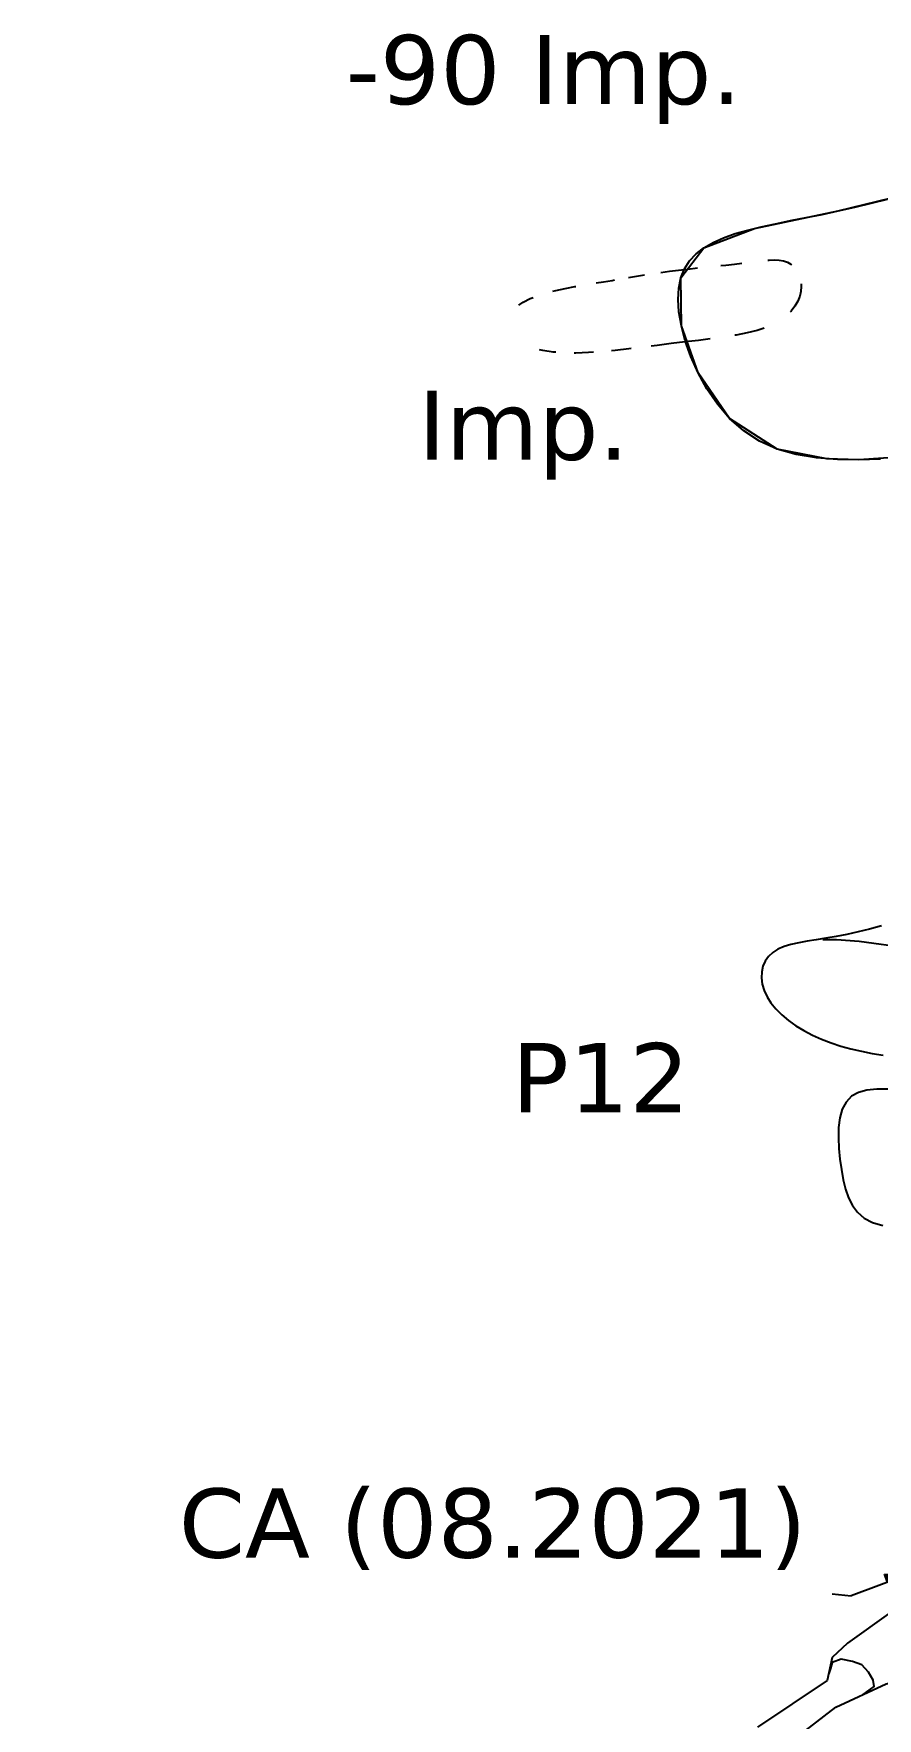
# Model space of a CAD drawing. Header units: metres. Extents: x -1178 to 134, y -250 to 398.
# Drawn here: x -193.75 to -181.56, y -155.95 to -131.6 of the extents above; entities that cross this region are included whole.
import ezdxf

# ---------------------------------------------------------------- set-up
doc = ezdxf.new("R2010")
doc.units = ezdxf.units.M
doc.header["$MEASUREMENT"] = 0
for name, color, linetype in [("Blocs - Courant d'air", 204, 'Continuous'), ('Topo Dessin - Galeries', 10, 'Continuous'), ('Topo Dessin - Légendes Grosses', 250, 'Continuous'), ('Topo Dessin - Puits', 248, 'Continuous')]:
    doc.layers.add(name, color=color, linetype=linetype)
doc.styles.add('PUITS', font='WINGDNG3.TTF')
doc.linetypes.add('PUITS_2', pattern='A,0.6,["p",PUITS,S=1,R=0,X=-0.4,Y=0],0.6', length=1.2)
doc.linetypes.add('PUITS_2-', pattern='A,0.6,["q",PUITS,S=1,R=0,X=-0.4,Y=-1],0.6', length=1.2)

# ---------------------------------------------------------------- blocks, each defined once
blk = doc.blocks.new('CA 001')
at = {"layer": "Blocs - Courant d'air"}
h = blk.add_hatch(color=256, dxfattribs=at)
h.dxf.hatch_style = 1
h.paths.add_polyline_path([(1, 0.5), (0, 0), (1, 0)])
for p, q in [((1, 0.5), (0, 0)), ((0, 0), (3.25, 0)), ((0, 0), (1, 0)), ((1, 0), (1, 0.5)), ((4.25, 0.5), (3.25, 0))]:
    blk.add_line(p, q, dxfattribs=at)

msp = doc.modelspace()

# ---------------------------------------------------------------- linework, layer by layer
at = {"layer": 'Topo Dessin - Galeries'}
for points in [[(-181.514, -137.749), (-181.826, -137.76), (-182.137, -137.755), (-182.441, -137.73), (-182.733, -137.681), (-183.008, -137.603), (-183.262, -137.49), (-183.491, -137.341), (-183.694, -137.16), (-183.871, -136.955), (-184.023, -136.733), (-184.151, -136.501), (-184.255, -136.267), (-184.335, -136.037), (-184.392, -135.82), (-184.427, -135.621), (-184.439, -135.44), (-184.429, -135.277), (-184.398, -135.13), (-184.346, -135), (-184.273, -134.884), (-184.179, -134.782), (-184.066, -134.693), (-183.933, -134.616), (-183.782, -134.549), (-183.614, -134.49), (-183.432, -134.438), (-183.237, -134.391), (-183.031, -134.346), (-182.814, -134.302), (-182.59, -134.258), (-182.359, -134.211), (-182.124, -134.161), (-181.886, -134.108), (-181.648, -134.051), (-181.411, -133.992)], [(-183.141, -134.873), (-183.121, -134.871), (-183.046, -134.869), (-182.978, -134.872), (-182.916, -134.883), (-182.86, -134.902), (-182.81, -134.931), (-182.799, -134.941)], [(-185.154, -135.124), (-185.039, -135.105), (-184.924, -135.085)], [(-184.689, -135.049), (-184.565, -135.032)], [(-184.565, -135.032), (-184.434, -135.016), (-184.298, -135.001), (-184.16, -134.986)], [(-183.823, -134.952), (-183.751, -134.944), (-183.624, -134.93), (-183.52, -134.918)], [(-186.248, -135.322), (-186.207, -135.311), (-186.07, -135.281), (-185.93, -135.254), (-185.919, -135.252)], [(-185.622, -135.203), (-185.518, -135.186), (-185.391, -135.165), (-185.359, -135.159)], [(-182.661, -135.216), (-182.658, -135.254), (-182.664, -135.324), (-182.681, -135.395), (-182.709, -135.467), (-182.75, -135.538), (-182.803, -135.608), (-182.817, -135.621)], [(-186.741, -135.522), (-186.676, -135.479), (-186.576, -135.429), (-186.534, -135.412)], [(-183.197, -135.855), (-183.295, -135.888), (-183.441, -135.925), (-183.6, -135.956), (-183.617, -135.959)], [(-183.974, -136.012), (-184.142, -136.032), (-184.337, -136.055), (-184.538, -136.079), (-184.741, -136.105), (-184.826, -136.116)], [(-186.204, -136.205), (-186.247, -136.202), (-186.393, -136.181), (-186.444, -136.17)], [(-185.662, -136.205), (-185.736, -136.21), (-185.917, -136.216), (-185.939, -136.216)], [(-185.118, -136.152), (-185.149, -136.156), (-185.35, -136.178), (-185.402, -136.183)], [(-181.5, -144.495), (-181.671, -144.542), (-181.838, -144.583), (-181.999, -144.618), (-182.154, -144.648), (-182.302, -144.673), (-182.442, -144.695), (-182.574, -144.717), (-182.696, -144.739), (-182.808, -144.764), (-182.908, -144.795), (-182.996, -144.833), (-183.072, -144.88), (-183.133, -144.937), (-183.18, -145.004), (-183.213, -145.079), (-183.231, -145.161), (-183.235, -145.247), (-183.223, -145.337), (-183.196, -145.428), (-183.154, -145.519), (-183.097, -145.609), (-183.026, -145.696), (-182.941, -145.781), (-182.845, -145.862), (-182.738, -145.938), (-182.621, -146.01), (-182.497, -146.076), (-182.366, -146.135), (-182.229, -146.187), (-182.087, -146.233), (-181.94, -146.273), (-181.789, -146.308), (-181.634, -146.339), (-181.475, -146.365)], [(-181.41, -146.858), (-181.567, -146.856), (-181.71, -146.87), (-181.833, -146.903), (-181.935, -146.959), (-182.012, -147.042), (-182.067, -147.147), (-182.102, -147.272), (-182.119, -147.41), (-182.123, -147.558), (-182.115, -147.712), (-182.099, -147.867), (-182.077, -148.019), (-182.052, -148.164), (-182.02, -148.3), (-181.977, -148.425), (-181.92, -148.538), (-181.846, -148.636), (-181.75, -148.718), (-181.628, -148.782), (-181.478, -148.827)], [(-176.782, -150.228), (-177.556, -150.751), (-177.827, -150.895), (-178.075, -151.062), (-178.161, -151.269), (-178.259, -151.609), (-178.109, -152.174), (-178.075, -152.531), (-178.611, -152.888), (-179.823, -153.554), (-180.503, -153.992), (-181.362, -154.413), (-181.991, -154.862), (-182.21, -155.069), (-182.285, -155.404), (-183.292, -156.079)], [(-193.753, -164.928), (-193.49, -164.84), (-192.353, -164.323), (-190.813, -163.659), (-190.591, -163.274), (-190.502, -162.21), (-189.733, -161.796), (-189.304, -161.56), (-187.529, -160.022), (-186.39, -159.047), (-185.488, -158.219), (-183.384, -156.735), (-182.157, -155.789), (-181.432, -155.449), (-180.84, -155.287), (-179.864, -154.577), (-178.607, -153.542), (-177.631, -152.981), (-177.394, -152.611), (-177.69, -152.005), (-177.394, -151.591), (-176.443, -150.852), (-176.182, -150.758)]]:
    msp.add_lwpolyline(points, dxfattribs=at)
at = {"layer": 'Topo Dessin - Puits', "linetype": 'PUITS_2-', "ltscale": 0.2}
msp.add_lwpolyline([(-180.758, -137.688), (-181.826, -137.76), (-182.289, -137.743), (-183.008, -137.603), (-183.694, -137.16), (-184.151, -136.501), (-184.392, -135.82), (-184.398, -135.13), (-184.066, -134.693), (-183.335, -134.414), (-182.124, -134.161), (-181.178, -133.929)], dxfattribs=at)
at = {"layer": 'Topo Dessin - Puits', "linetype": 'PUITS_2', "ltscale": 0.15}
msp.add_lwpolyline([(-180.416, -145.196), (-180.671, -144.925), (-181.115, -144.818), (-181.822, -144.719), (-182.151, -144.695), (-182.348, -144.695)], dxfattribs=at)
at = {"layer": 'Topo Dessin - Puits', "linetype": 'PUITS_2', "ltscale": 0.1}
msp.add_lwpolyline([(-181.765, -155.605), (-181.606, -155.492), (-181.619, -155.397), (-181.689, -155.284), (-181.785, -155.177), (-181.916, -155.13), (-182.083, -155.093), (-182.212, -155.142), (-182.236, -155.23), (-182.262, -155.304)], dxfattribs=at)

# ---------------------------------------------------------------- block references
at = {"layer": "Blocs - Courant d'air", "xscale": -0.2488440744151861, "yscale": 0.2488440744151862, "zscale": 0.2488440744151861, "rotation": 20.41739847766657}
msp.add_blockref('CA 001', (-181.178, -153.897), dxfattribs=at)

# ---------------------------------------------------------------- texts
at = {"layer": 'Topo Dessin - Légendes Grosses', "linetype": 'Continuous', "char_height": 1, "attachment_point": 1}
for s, width, heights, insert in [('{\\fVerdana|b0|i0|c0|p34;-90 Imp.}', 8.49878, [0], (-189.245, -131.618)), ('\\pxqc;{\\fVerdana|b0|i0|c0|p34;Imp.}', 3.04588, [0], (-188.199, -136.759)), ('{\\fVerdana|b0|i0|c0|p34;P12}', 2.4793, [0], (-186.845, -146.189)), ('\\A1;{\\fVerdana|b0|i0|c0|p34;CA (08.2021)}', 10.18656, [0.996], (-191.656, -152.627))]:
    msp.add_mtext_dynamic_manual_height_columns(s, width=width, gutter_width=12.5, heights=heights, dxfattribs=dict(at, insert=insert))

doc.saveas('drawing.dxf')
